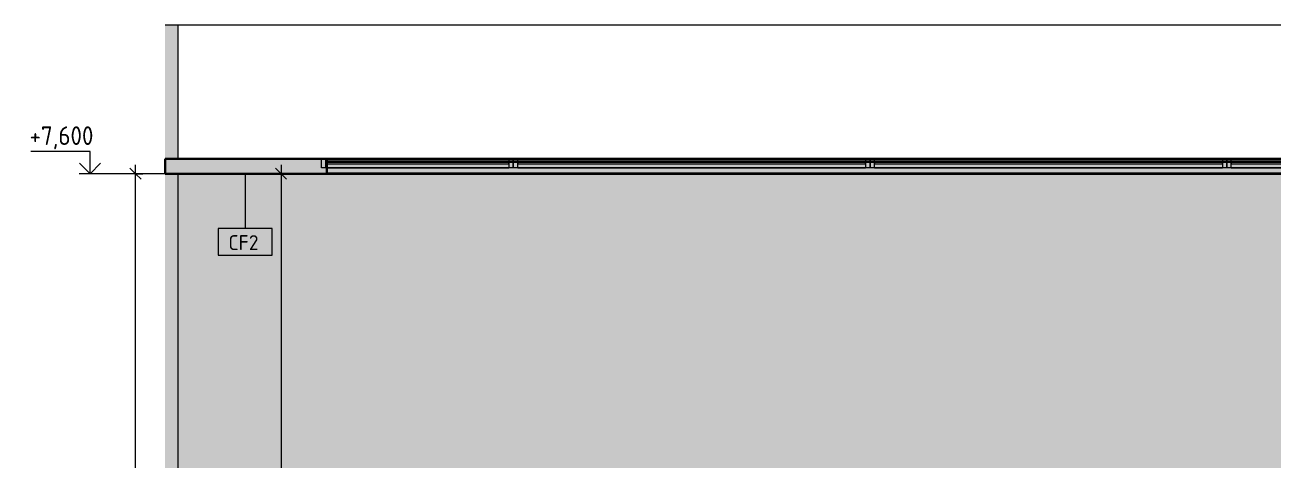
# Model space of a CAD drawing. Header units: millimetres. Extents: x 108302 to 166327, y -1987 to 21700.
# Drawn here: x 153984 to 158178, y 6641 to 8100 of the extents above; entities that cross this region are included whole.
import ezdxf

# ---------------------------------------------------------------- set-up
doc = ezdxf.new("R2010")
doc.units = ezdxf.units.MM
for name, color, linetype, lineweight in [('A-ANNO-DIMS', 7, 'Continuous', 9), ('A-ANNO-DIMS-25', 7, 'Continuous', 9), ('A-CLNG-IDEN', 7, 'Continuous', 9), ('A-FLOR', 7, 'Continuous', 9), ('A-WALL-PATT', 7, 'Continuous', 9), ('G-ANNO-DIMS', 7, 'Continuous', 9), ('G-ANNO-DIMS-1', 7, 'Continuous', 20), ('I-WALL', 7, 'Continuous', 9), ('S-COLS', 7, 'Continuous', 9)]:
    doc.layers.add(name, color=color, linetype=linetype, lineweight=lineweight)
for name, color, linetype, lineweight, true_color in [('A-CLNG-1', 7, 'Continuous', 9, 0x787878), ('A-CLNG-FNSH-1', 251, 'Continuous', 30, 0x505050), ('A-CLNG-FNSH-2', 7, 'Continuous', 30, 0x3c3c3c), ('A-CLNG-FNSH-5', 7, 'Continuous', 30, 0x7c7c7c), ('I-FURN-13', 7, 'Continuous', 9, 0x9e9e9e), ('I-FURN-2', 7, 'Continuous', 9, 0xacacac), ('I-FURN-20', 7, 'Continuous', 9, 0x949494), ('I-FURN-23', 7, 'Continuous', 9, 0x8d8d8d), ('I-FURN-27', 7, 'Continuous', 9, 0x858585), ('I-FURN-28', 7, 'Continuous', 9, 0x888888), ('I-FURN-29', 7, 'Continuous', 9, 0x838383), ('I-FURN-30', 7, 'Continuous', 9, 0x818181), ('I-FURN-31', 9, 'Continuous', 9, 0x808080), ('I-FURN-32', 7, 'Continuous', 9, 0x7f7f7f), ('I-FURN-4', 7, 'Continuous', 9, 0xc0c0c0)]:
    doc.layers.add(name, color=color, linetype=linetype, lineweight=lineweight, true_color=true_color)
doc.layers.add('I-FURN-3', color=7, linetype='Continuous', lineweight=9, true_color=0x7f7f7f, transparency=0.7)
doc.styles.add('GOST Common_2', font='GOST_Common.ttf', dxfattribs={"height": 50})
doc.styles.add('ISOCPEUR_1', font='isocpeur.ttf', dxfattribs={"width": 0.9, "height": 62.5})
doc.dimstyles.new('ISO-2_5_0_9К_БОЛЬШОЙ_1', dxfattribs={"dimscale": 304.8, "dimtxt": 62.248823, "dimasz": 0.123031, "dimexe": 0.098425, "dimexo": 0.246063, "dimgap": 0, "dimtad": 1, "dimdec": 0, "dimrnd": 10, "dimzin": 0, "dimdsep": 46, "dimtxsty": 'ISOCPEUR_1', "dimblk1": 'OBLIQUE', "dimblk2": 'OBLIQUE', "dimsah": 1, "dimcen": 0.09, "dimdle": 0.098425, "dimazin": 0, "dimtfac": 1, "dimtdec": 4, "dimtix": 1, "dimtmove": 0, "dimatfit": 3, "dimfxl": 1, "dimtvp": 1, "dimtolj": 1, "dimtzin": 0, "dimarcsym": 2})

# ---------------------------------------------------------------- blocks, each defined once
blk = doc.blocks.new('Панель потолочная 630мм - Панель потолочная_ 630х600-33060716-Развертка 2_47-4')
at = {"layer": 'I-FURN-3'}
h = blk.add_hatch(color=256, dxfattribs=at)
h.paths.add_polyline_path([(14446.5, 7620), (14728, 7620), (14728, 7650), (14083, 7650), (14083, 7620), (14416.8, 7620)])
h.paths.add_polyline_path([(14691.2, 7633.3), (14098, 7633.4), (14098, 7638.3), (14713, 7638.3), (14713, 7633.3), (14698.6, 7633.3)])
for points in [[(14706, 7635.8), (14713, 7635.8), (14713, 7638.3), (14098, 7638.3), (14098, 7635.8), (14698.6, 7635.8)], [(14402, 7633.3), (14713, 7633.4), (14713, 7635.8), (14098, 7635.8), (14098, 7633.3), (14394.5, 7633.3)]]:
    blk.add_hatch(color=256, dxfattribs=at).paths.add_polyline_path(points)
at = {"layer": 'I-FURN-13'}
for p, q in [((14713, 7638.3), (14098, 7638.3)), ((14098, 7637.6), (14098, 7638.3)), ((14098, 7638.3), (14098, 7638.3)), ((14098, 7638.3), (14098, 7638)), ((14098, 7638), (14098, 7635.8)), ((14098, 7636.5), (14098, 7637.6)), ((14098, 7635.8), (14098, 7636.5)), ((14098, 7633.3), (14098, 7635.8)), ((14098, 7635.8), (14098, 7633.3)), ((14713, 7638.3), (14713, 7638)), ((14713, 7635.8), (14713, 7638.3)), ((14713, 7638), (14713, 7635.8)), ((14713, 7635.8), (14713, 7633.7)), ((14713, 7633.3), (14713, 7635.8)), ((14098, 7633.3), (14713, 7633.3)), ((14713, 7633.7), (14713, 7633.3))]:
    blk.add_line(p, q, dxfattribs=at)
at = {"layer": 'I-FURN-2'}
for p, q in [((14713, 7650), (14098, 7650)), ((14098, 7620), (14098, 7650)), ((14713, 7638.3), (14098, 7638.3)), ((14098, 7635.8), (14098, 7638.3)), ((14098, 7638.3), (14098, 7638.3)), ((14098, 7635.2), (14098, 7635.8)), ((14098, 7633.3), (14098, 7635.2)), ((14713, 7650), (14713, 7620)), ((14713, 7638.3), (14713, 7638.3)), ((14713, 7638.3), (14713, 7638)), ((14713, 7638), (14713, 7635.8)), ((14713, 7635.8), (14713, 7634.6)), ((14713, 7634.6), (14713, 7634.1)), ((14713, 7634.1), (14713, 7633.7)), ((14098, 7633.3), (14713, 7633.3)), ((14098, 7620), (14713, 7620)), ((14713, 7633.7), (14713, 7633.3))]:
    blk.add_line(p, q, dxfattribs=at)
at = {"layer": 'I-FURN-20'}
for p, q in [((14713, 7638.3), (14098, 7638.3)), ((14098, 7635.8), (14098, 7638.3)), ((14098, 7638.3), (14098, 7635.8)), ((14098, 7633.3), (14098, 7635.8)), ((14098, 7635.8), (14098, 7633.3)), ((14713, 7638.3), (14713, 7635.8)), ((14713, 7635.8), (14713, 7638.3)), ((14713, 7635.8), (14713, 7633.3)), ((14713, 7633.3), (14713, 7635.8)), ((14098, 7633.3), (14713, 7633.3))]:
    blk.add_line(p, q, dxfattribs=at)
at = {"layer": 'I-FURN-23'}
for p, q in [((14713, 7638.3), (14098, 7638.3)), ((14098, 7637.6), (14098, 7638.3)), ((14098, 7638.3), (14098, 7638.3)), ((14098, 7638.3), (14098, 7635.8)), ((14098, 7635.8), (14098, 7637.6)), ((14098, 7633.3), (14098, 7635.8)), ((14098, 7635.8), (14098, 7633.4)), ((14713, 7638.3), (14713, 7635.8)), ((14713, 7635.8), (14713, 7638.3)), ((14713, 7635.8), (14713, 7633.4)), ((14713, 7634.6), (14713, 7635.8)), ((14713, 7633.3), (14713, 7634.6)), ((14098, 7633.4), (14098, 7633.3)), ((14098, 7633.3), (14713, 7633.3)), ((14713, 7633.4), (14713, 7633.3))]:
    blk.add_line(p, q, dxfattribs=at)
at = {"layer": 'I-FURN-27'}
for p, q in [((14713, 7638.3), (14098, 7638.3)), ((14098, 7638.3), (14098, 7635.8)), ((14098, 7636.5), (14098, 7638.3)), ((14098, 7635.8), (14098, 7636.5)), ((14098, 7635.8), (14098, 7633.3)), ((14098, 7633.4), (14098, 7635.8)), ((14713, 7635.8), (14713, 7638.3)), ((14713, 7638.3), (14713, 7635.8)), ((14713, 7633.3), (14713, 7635.8)), ((14713, 7635.8), (14713, 7634.1)), ((14713, 7634.1), (14713, 7633.7)), ((14098, 7633.3), (14098, 7633.4)), ((14098, 7633.3), (14713, 7633.3)), ((14713, 7633.7), (14713, 7633.3))]:
    blk.add_line(p, q, dxfattribs=at)
at = {"layer": 'I-FURN-28'}
for p, q in [((14713, 7638.3), (14098, 7638.3)), ((14098, 7638.3), (14098, 7635.8)), ((14098, 7635.8), (14098, 7638.3)), ((14098, 7635.8), (14098, 7633.3)), ((14098, 7633.3), (14098, 7635.8)), ((14713, 7635.8), (14713, 7638.3)), ((14713, 7638.3), (14713, 7635.8)), ((14713, 7633.3), (14713, 7635.8)), ((14713, 7635.8), (14713, 7633.3)), ((14098, 7633.3), (14713, 7633.3))]:
    blk.add_line(p, q, dxfattribs=at)
at = {"layer": 'I-FURN-29'}
for p, q in [((14713, 7638.3), (14098, 7638.3)), ((14098, 7638.3), (14098, 7635.8)), ((14098, 7635.8), (14098, 7638.3)), ((14098, 7635.8), (14098, 7633.3)), ((14098, 7633.3), (14098, 7635.8)), ((14713, 7635.8), (14713, 7638.3)), ((14713, 7638.3), (14713, 7635.8)), ((14713, 7633.3), (14713, 7635.8)), ((14713, 7635.8), (14713, 7634.6)), ((14713, 7634.6), (14713, 7633.3)), ((14098, 7633.3), (14713, 7633.3))]:
    blk.add_line(p, q, dxfattribs=at)
at = {"layer": 'I-FURN-30'}
for p, q in [((14713, 7638.3), (14098, 7638.3)), ((14098, 7638.3), (14098, 7638)), ((14098, 7638.3), (14098, 7638.3)), ((14098, 7635.8), (14098, 7638.3)), ((14098, 7638), (14098, 7637.6)), ((14098, 7637.6), (14098, 7637.1)), ((14098, 7637.1), (14098, 7636.5)), ((14098, 7636.5), (14098, 7635.8)), ((14098, 7635.8), (14098, 7633.7)), ((14098, 7633.3), (14098, 7635.8)), ((14713, 7636.5), (14713, 7638.3)), ((14713, 7638.3), (14713, 7638)), ((14713, 7638), (14713, 7637.6)), ((14713, 7637.6), (14713, 7635.8)), ((14713, 7635.8), (14713, 7636.5)), ((14713, 7634.1), (14713, 7635.8)), ((14713, 7635.8), (14713, 7634.6)), ((14713, 7634.6), (14713, 7634.1)), ((14713, 7633.7), (14713, 7634.1)), ((14713, 7634.1), (14713, 7633.3)), ((14098, 7633.7), (14098, 7633.3)), ((14098, 7633.3), (14713, 7633.3)), ((14713, 7633.3), (14713, 7633.7))]:
    blk.add_line(p, q, dxfattribs=at)
at = {"layer": 'I-FURN-31'}
for p, q in [((14713, 7638.3), (14098, 7638.3)), ((14098, 7638.3), (14098, 7635.8)), ((14098, 7636.5), (14098, 7638.3)), ((14098, 7635.8), (14098, 7636.5)), ((14098, 7635.8), (14098, 7633.3)), ((14098, 7633.3), (14098, 7635.8)), ((14713, 7636.5), (14713, 7638.3)), ((14713, 7638.3), (14713, 7636.5)), ((14713, 7635.8), (14713, 7636.5)), ((14713, 7636.5), (14713, 7635.8)), ((14713, 7633.7), (14713, 7635.8)), ((14713, 7635.8), (14713, 7633.3)), ((14098, 7633.3), (14713, 7633.3)), ((14713, 7633.4), (14713, 7633.7)), ((14713, 7633.3), (14713, 7633.4))]:
    blk.add_line(p, q, dxfattribs=at)
at = {"layer": 'I-FURN-32'}
for p, q in [((14098, 7638.3), (14098, 7635.8)), ((14098, 7635.8), (14098, 7633.3)), ((14713, 7635.8), (14713, 7638.3)), ((14713, 7633.3), (14713, 7635.8))]:
    blk.add_line(p, q, dxfattribs=at)
at = {"layer": 'I-FURN-4'}
for p, q in [((14083, 7650), (14728, 7650)), ((14083, 7620), (14083, 7650)), ((14728, 7650), (14728, 7620)), ((14728, 7620), (14083, 7620))]:
    blk.add_line(p, q, dxfattribs=at)
blk = doc.blocks.new('Панель потолочная - Панель потолочная_ 1200х600-33054558-Развертка 2_47-4')
at = {"layer": 'I-FURN-3'}
h = blk.add_hatch(color=256, dxfattribs=at)
h.paths.add_polyline_path([(14728, 7620), (15928, 7620), (15928, 7650), (14728, 7650), (14728, 7627.6)])
h.paths.add_polyline_path([(14772.8, 7633.3), (14743, 7633.4), (14743.1, 7638.3), (15913, 7638.3), (15913, 7633.3), (14780.2, 7633.3)])
for points in [[(15907.4, 7635.8), (15913, 7635.8), (15913, 7638.3), (14743, 7638), (14743.1, 7635.8), (15900, 7635.8)], [(15328.9, 7633.3), (15913, 7633.4), (15913, 7635.8), (14743, 7635.8), (14743.1, 7633.3), (15321.5, 7633.3)]]:
    blk.add_hatch(color=256, dxfattribs=at).paths.add_polyline_path(points)
at = {"layer": 'I-FURN-13'}
for p, q in [((15913, 7638.3), (14743, 7638.3)), ((14743, 7637.6), (14743, 7638.3)), ((14743, 7638.3), (14743, 7637.6)), ((14743, 7635.8), (14743, 7637.6)), ((14743, 7637.6), (14743, 7637.1)), ((14743, 7637.1), (14743, 7635.8)), ((14743, 7634.1), (14743, 7635.8)), ((14743, 7635.8), (14743, 7634.1)), ((14743, 7633.3), (14743, 7634.1)), ((14743, 7634.1), (14743, 7633.3)), ((15913, 7638.3), (15913, 7637.1)), ((15913, 7635.8), (15913, 7638.3)), ((15913, 7637.1), (15913, 7636.5)), ((15913, 7636.5), (15913, 7635.8)), ((15913, 7635.8), (15913, 7634.1)), ((15913, 7634.1), (15913, 7635.8)), ((15913, 7634.1), (15913, 7633.7)), ((15913, 7633.7), (15913, 7634.1)), ((14743.1, 7633.3), (15913, 7633.3)), ((15913, 7633.7), (15913, 7633.3)), ((15913, 7633.3), (15913, 7633.7))]:
    blk.add_line(p, q, dxfattribs=at)
at = {"layer": 'I-FURN-2'}
for p, q in [((15913, 7650), (14743, 7650)), ((14743, 7620), (14743, 7650)), ((15913, 7638.3), (14743, 7638.3)), ((14743, 7635.8), (14743, 7638.3)), ((14743, 7634.6), (14743, 7635.8)), ((14743, 7634.1), (14743, 7634.6)), ((14743, 7633.7), (14743, 7634.1)), ((15913, 7650), (15913, 7620)), ((15913, 7638.3), (15913, 7637.6)), ((15913, 7637.6), (15913, 7635.8)), ((15913, 7635.8), (15913, 7633.7)), ((14743, 7633.4), (14743, 7633.7)), ((14743, 7633.3), (14743, 7633.4)), ((14743, 7633.3), (15913, 7633.3)), ((14743, 7620), (15913, 7620)), ((15913, 7633.7), (15913, 7633.4)), ((15913, 7633.4), (15913, 7633.3))]:
    blk.add_line(p, q, dxfattribs=at)
at = {"layer": 'I-FURN-20'}
for p, q in [((15913, 7638.3), (14743, 7638.3)), ((14743, 7635.8), (14743, 7638.3)), ((14743, 7638.3), (14743, 7635.8)), ((14743, 7633.3), (14743, 7635.8)), ((14743, 7635.8), (14743, 7633.3)), ((15913, 7638.3), (15913, 7635.8)), ((15913, 7635.8), (15913, 7638.3)), ((15913, 7635.8), (15913, 7633.3)), ((15913, 7633.3), (15913, 7635.8)), ((14743, 7633.3), (14743.1, 7633.3)), ((14743.1, 7633.3), (15913, 7633.3))]:
    blk.add_line(p, q, dxfattribs=at)
at = {"layer": 'I-FURN-23'}
for p, q in [((15913, 7638.3), (14743, 7638.3)), ((14743, 7635.8), (14743, 7638.3)), ((14743, 7638.3), (14743, 7635.8)), ((14743, 7633.3), (14743, 7635.8)), ((14743, 7635.8), (14743, 7633.3)), ((15913, 7638.3), (15913, 7635.8)), ((15913, 7635.8), (15913, 7638.3)), ((15913, 7635.8), (15913, 7633.7)), ((15913, 7635.2), (15913, 7635.8)), ((15913, 7633.3), (15913, 7635.2)), ((14743.1, 7633.3), (15913, 7633.3)), ((15913, 7633.7), (15913, 7633.3))]:
    blk.add_line(p, q, dxfattribs=at)
at = {"layer": 'I-FURN-27'}
for p, q in [((15913, 7638.3), (14743, 7638.3)), ((14743, 7638.3), (14743, 7635.8)), ((14743, 7635.8), (14743, 7638.3)), ((14743, 7635.8), (14743, 7633.3)), ((14743, 7633.3), (14743, 7635.8)), ((15913, 7635.8), (15913, 7638.3)), ((15913, 7638.3), (15913, 7638.3)), ((15913, 7638.3), (15913, 7637.1)), ((15913, 7637.1), (15913, 7635.8)), ((15913, 7633.4), (15913, 7635.8)), ((15913, 7635.8), (15913, 7633.3)), ((14743.1, 7633.3), (15913, 7633.3)), ((15913, 7633.3), (15913, 7633.4))]:
    blk.add_line(p, q, dxfattribs=at)
at = {"layer": 'I-FURN-28'}
for p, q in [((15913, 7638.3), (14743, 7638.3)), ((14743, 7638.3), (14743, 7635.8)), ((14743, 7635.8), (14743, 7638.3)), ((14743, 7635.8), (14743, 7633.3)), ((14743, 7633.3), (14743, 7635.8)), ((15913, 7635.8), (15913, 7638.3)), ((15913, 7638.3), (15913, 7635.8)), ((15913, 7633.3), (15913, 7635.8)), ((15913, 7635.8), (15913, 7633.3)), ((14743, 7633.3), (14743.1, 7633.3)), ((14743.1, 7633.3), (15913, 7633.3))]:
    blk.add_line(p, q, dxfattribs=at)
at = {"layer": 'I-FURN-29'}
for p, q in [((15913, 7638.3), (14743, 7638.3)), ((14743, 7638.3), (14743, 7638.3)), ((14743, 7638.3), (14743, 7635.8)), ((14743, 7637.6), (14743, 7638.3)), ((14743, 7638.3), (14743, 7638.3)), ((14743, 7635.8), (14743, 7637.6)), ((14743, 7635.8), (14743, 7635.2)), ((14743, 7633.3), (14743, 7635.8)), ((14743, 7635.2), (14743, 7633.3)), ((15913, 7635.8), (15913, 7638.3)), ((15913, 7638.3), (15913, 7636.5)), ((15913, 7636.5), (15913, 7635.8)), ((15913, 7633.3), (15913, 7635.8)), ((15913, 7635.8), (15913, 7633.3)), ((14743, 7633.3), (14743.1, 7633.3)), ((14743.1, 7633.3), (15913, 7633.3))]:
    blk.add_line(p, q, dxfattribs=at)
at = {"layer": 'I-FURN-30'}
for p, q in [((15913, 7638.3), (14743, 7638.3)), ((14743, 7638.3), (14743, 7636.5)), ((14743, 7638.3), (14743, 7638.3)), ((14743, 7635.8), (14743, 7638.3)), ((14743, 7636.5), (14743, 7635.8)), ((14743, 7635.8), (14743, 7635.2)), ((14743, 7633.3), (14743, 7635.8)), ((14743, 7635.2), (14743, 7633.4)), ((15913, 7635.8), (15913, 7638.3)), ((15913, 7638.3), (15913, 7636.5)), ((15913, 7636.5), (15913, 7635.8)), ((15913, 7635.2), (15913, 7635.8)), ((15913, 7635.8), (15913, 7633.3)), ((15913, 7634.1), (15913, 7635.2)), ((15913, 7633.3), (15913, 7634.1)), ((14743, 7633.4), (14743, 7633.3)), ((14743.1, 7633.3), (15913, 7633.3))]:
    blk.add_line(p, q, dxfattribs=at)
at = {"layer": 'I-FURN-31'}
for p, q in [((15913, 7638.3), (14743, 7638.3)), ((14743, 7638.3), (14743, 7638.3)), ((14743, 7638.3), (14743, 7635.8)), ((14743, 7638.3), (14743, 7638.3)), ((14743, 7635.8), (14743, 7638.3)), ((14743, 7635.8), (14743, 7633.4)), ((14743, 7633.7), (14743, 7635.8)), ((15913, 7638.3), (15913, 7638.3)), ((15913, 7635.8), (15913, 7638.3)), ((15913, 7638.3), (15913, 7635.8)), ((15913, 7633.3), (15913, 7635.8)), ((15913, 7635.8), (15913, 7633.3)), ((14743, 7633.4), (14743, 7633.7)), ((14743, 7633.4), (14743, 7633.3)), ((14743, 7633.3), (14743, 7633.4)), ((14743, 7633.3), (14743.1, 7633.3)), ((14743.1, 7633.3), (15913, 7633.3))]:
    blk.add_line(p, q, dxfattribs=at)
at = {"layer": 'I-FURN-32'}
for p, q in [((14743, 7638.3), (14743, 7635.8)), ((14743, 7635.8), (14743, 7635.2)), ((14743, 7635.2), (14743, 7634.6)), ((14743, 7634.6), (14743, 7634.1)), ((14743, 7634.1), (14743, 7633.4)), ((15913, 7636.5), (15913, 7638.3)), ((15913, 7635.8), (15913, 7636.5)), ((15913, 7635.2), (15913, 7635.8)), ((15913, 7633.3), (15913, 7635.2)), ((14743, 7633.4), (14743, 7633.3)), ((14743, 7633.3), (14743.1, 7633.3)), ((14743, 7633.3), (14743.1, 7633.3)), ((14743, 7633.3), (14743.1, 7633.3)), ((14743, 7633.3), (14743.1, 7633.3))]:
    blk.add_line(p, q, dxfattribs=at)
at = {"layer": 'I-FURN-4'}
for p, q in [((14728, 7650), (15928, 7650)), ((14728, 7620), (14728, 7650)), ((15928, 7650), (15928, 7620)), ((15928, 7620), (14728, 7620))]:
    blk.add_line(p, q, dxfattribs=at)
blk = doc.blocks.new('Панель потолочная - Панель потолочная_ 1200х600-V58-Развертка 2_47-4')
at = {"layer": 'I-FURN-3'}
h = blk.add_hatch(color=256, dxfattribs=at)
h.paths.add_polyline_path([(15928, 7620), (17128, 7620), (17128, 7650), (15928, 7650), (15928, 7627.6)])
h.paths.add_polyline_path([(16092.8, 7633.3), (15943, 7633.4), (15943, 7638.3), (17113, 7638.3), (17113, 7633.3), (16100.2, 7633.3)])
for points in [[(17108.8, 7635.8), (17113, 7635.8), (17113, 7638.3), (15943, 7638), (15943, 7635.8), (17101.4, 7635.8)], [(16530.3, 7633.3), (17113, 7633.4), (17113, 7635.8), (15943, 7635.8), (15943, 7633.3), (16522.9, 7633.3)]]:
    blk.add_hatch(color=256, dxfattribs=at).paths.add_polyline_path(points)
at = {"layer": 'I-FURN-13'}
for p, q in [((17113, 7638.3), (15943, 7638.3)), ((15943, 7635.8), (15943, 7638.3)), ((15943, 7638.3), (15943, 7638.3)), ((15943, 7638.3), (15943, 7638)), ((15943, 7638), (15943, 7636.5)), ((15943, 7636.5), (15943, 7635.8)), ((15943, 7633.3), (15943, 7635.8)), ((15943, 7635.8), (15943, 7634.1)), ((15943, 7634.1), (15943, 7633.3)), ((17113, 7638.3), (17113, 7638)), ((17113, 7635.8), (17113, 7638.3)), ((17113, 7638), (17113, 7635.8)), ((17113, 7635.8), (17113, 7633.4)), ((17113, 7633.3), (17113, 7635.8)), ((15943, 7633.3), (17113, 7633.3)), ((17113, 7633.4), (17113, 7633.3))]:
    blk.add_line(p, q, dxfattribs=at)
at = {"layer": 'I-FURN-2'}
for p, q in [((17113, 7650), (15943, 7650)), ((15943, 7620), (15943, 7650)), ((17113, 7638.3), (15943, 7638.3)), ((15943, 7636.5), (15943, 7638.3)), ((15943, 7635.8), (15943, 7636.5)), ((15943, 7633.3), (15943, 7635.8)), ((17113, 7650), (17113, 7620)), ((17113, 7638.3), (17113, 7635.8)), ((17113, 7635.8), (17113, 7633.3)), ((15943, 7633.3), (17113, 7633.3)), ((15943, 7620), (17113, 7620))]:
    blk.add_line(p, q, dxfattribs=at)
at = {"layer": 'I-FURN-20'}
for p, q in [((17113, 7638.3), (15943, 7638.3)), ((15943, 7635.8), (15943, 7638.3)), ((15943, 7638.3), (15943, 7635.8)), ((15943, 7633.3), (15943, 7635.8)), ((15943, 7635.8), (15943, 7633.3)), ((17113, 7638.3), (17113, 7635.8)), ((17113, 7635.8), (17113, 7638.3)), ((17113, 7635.8), (17113, 7633.3)), ((17113, 7633.3), (17113, 7635.8)), ((15943, 7633.3), (17113, 7633.3))]:
    blk.add_line(p, q, dxfattribs=at)
at = {"layer": 'I-FURN-23'}
for p, q in [((17113, 7638.3), (15943, 7638.3)), ((15943, 7638.3), (15943, 7638.3)), ((15943, 7638), (15943, 7638.3)), ((15943, 7638.3), (15943, 7635.8)), ((15943, 7635.8), (15943, 7638)), ((15943, 7633.3), (15943, 7635.8)), ((15943, 7635.8), (15943, 7633.3)), ((17113, 7638.3), (17113, 7635.8)), ((17113, 7638.3), (17113, 7638.3)), ((17113, 7635.8), (17113, 7638.3)), ((17113, 7635.8), (17113, 7633.3)), ((17113, 7633.4), (17113, 7635.8)), ((15943, 7633.3), (17113, 7633.3)), ((17113, 7633.3), (17113, 7633.4))]:
    blk.add_line(p, q, dxfattribs=at)
at = {"layer": 'I-FURN-27'}
for p, q in [((17113, 7638.3), (15943, 7638.3)), ((15943, 7638.3), (15943, 7635.8)), ((15943, 7635.8), (15943, 7638.3)), ((15943, 7635.8), (15943, 7633.7)), ((15943, 7633.3), (15943, 7635.8)), ((17113, 7637.6), (17113, 7638.3)), ((17113, 7638.3), (17113, 7635.8)), ((17113, 7635.8), (17113, 7637.6)), ((17113, 7634.1), (17113, 7635.8)), ((17113, 7635.8), (17113, 7633.4)), ((17113, 7633.3), (17113, 7634.1)), ((15943, 7633.7), (15943, 7633.3)), ((15943, 7633.3), (17113, 7633.3)), ((17113, 7633.4), (17113, 7633.3))]:
    blk.add_line(p, q, dxfattribs=at)
at = {"layer": 'I-FURN-28'}
for p, q in [((17113, 7638.3), (15943, 7638.3)), ((15943, 7638.3), (15943, 7635.8)), ((15943, 7638.3), (15943, 7638.3)), ((15943, 7638.3), (15943, 7638.3)), ((15943, 7635.8), (15943, 7638.3)), ((15943, 7635.8), (15943, 7633.3)), ((15943, 7633.3), (15943, 7635.8)), ((17113, 7638), (17113, 7638.3)), ((17113, 7638.3), (17113, 7635.8)), ((17113, 7635.8), (17113, 7638)), ((17113, 7633.3), (17113, 7635.8)), ((17113, 7635.8), (17113, 7633.3)), ((15943, 7633.3), (17113, 7633.3))]:
    blk.add_line(p, q, dxfattribs=at)
at = {"layer": 'I-FURN-29'}
for p, q in [((17113, 7638.3), (15943, 7638.3)), ((15943, 7638.3), (15943, 7638)), ((15943, 7638), (15943, 7638.3)), ((15943, 7638), (15943, 7635.8)), ((15943, 7636.5), (15943, 7638)), ((15943, 7635.8), (15943, 7636.5)), ((15943, 7635.8), (15943, 7634.6)), ((15943, 7634.6), (15943, 7635.8)), ((15943, 7634.6), (15943, 7633.3)), ((15943, 7634.1), (15943, 7634.6)), ((15943, 7633.7), (15943, 7634.1)), ((17113, 7637.1), (17113, 7638.3)), ((17113, 7638.3), (17113, 7637.6)), ((17113, 7637.6), (17113, 7637.1)), ((17113, 7635.8), (17113, 7637.1)), ((17113, 7637.1), (17113, 7635.8)), ((17113, 7634.6), (17113, 7635.8)), ((17113, 7635.8), (17113, 7635.2)), ((17113, 7635.2), (17113, 7633.3)), ((17113, 7634.1), (17113, 7634.6)), ((17113, 7633.3), (17113, 7634.1)), ((15943, 7633.3), (15943, 7633.7)), ((15943, 7633.3), (17113, 7633.3))]:
    blk.add_line(p, q, dxfattribs=at)
at = {"layer": 'I-FURN-30'}
for p, q in [((17113, 7638.3), (15943, 7638.3)), ((15943, 7638.3), (15943, 7638)), ((15943, 7635.8), (15943, 7638.3)), ((15943, 7638), (15943, 7635.8)), ((15943, 7635.8), (15943, 7633.3)), ((15943, 7633.3), (15943, 7635.8)), ((17113, 7637.1), (17113, 7638.3)), ((17113, 7638.3), (17113, 7635.8)), ((17113, 7635.8), (17113, 7637.1)), ((17113, 7633.3), (17113, 7635.8)), ((17113, 7635.8), (17113, 7633.4)), ((15943, 7633.3), (17113, 7633.3)), ((17113, 7633.4), (17113, 7633.3))]:
    blk.add_line(p, q, dxfattribs=at)
at = {"layer": 'I-FURN-31'}
for p, q in [((17113, 7638.3), (15943, 7638.3)), ((15943, 7638.3), (15943, 7637.1)), ((15943, 7635.8), (15943, 7638.3)), ((15943, 7637.1), (15943, 7635.8)), ((15943, 7635.8), (15943, 7633.3)), ((15943, 7635.2), (15943, 7635.8)), ((15943, 7634.6), (15943, 7635.2)), ((15943, 7633.3), (15943, 7634.6)), ((17113, 7635.8), (17113, 7638.3)), ((17113, 7638.3), (17113, 7638.3)), ((17113, 7638.3), (17113, 7635.8)), ((17113, 7633.3), (17113, 7635.8)), ((17113, 7635.8), (17113, 7633.3)), ((15943, 7633.3), (17113, 7633.3))]:
    blk.add_line(p, q, dxfattribs=at)
at = {"layer": 'I-FURN-32'}
for p, q in [((15943, 7638.3), (15943, 7637.6)), ((15943, 7637.6), (15943, 7635.8)), ((15943, 7635.8), (15943, 7635.2)), ((15943, 7635.2), (15943, 7633.3)), ((17113, 7635.8), (17113, 7638.3)), ((17113, 7634.6), (17113, 7635.8)), ((17113, 7634.1), (17113, 7634.6)), ((17113, 7633.3), (17113, 7634.1))]:
    blk.add_line(p, q, dxfattribs=at)
at = {"layer": 'I-FURN-4'}
for p, q in [((15928, 7650), (17128, 7650)), ((15928, 7620), (15928, 7650)), ((17128, 7650), (17128, 7620)), ((17128, 7620), (15928, 7620))]:
    blk.add_line(p, q, dxfattribs=at)
blk = doc.blocks.new('Панель потолочная - Панель потолочная_ 1200х600-V59-Развертка 2_47-4')
at = {"layer": 'I-FURN-3'}
h = blk.add_hatch(color=256, dxfattribs=at)
h.paths.add_polyline_path([(17128, 7620), (18328, 7620), (18328, 7650), (17128, 7650), (17128, 7627.6)])
h.paths.add_polyline_path([(18250.8, 7633.3), (17143, 7633.4), (17143, 7638.3), (18313, 7638.3), (18313, 7633.3), (18258.2, 7633.3)])
for points in [[(18310.2, 7635.8), (18313, 7635.8), (18313, 7638.3), (17143, 7638), (17143, 7635.8), (18302.7, 7635.8)], [(17731.7, 7633.3), (18313, 7633.4), (18313, 7635.8), (17143, 7635.8), (17143, 7633.3), (17724.3, 7633.3)]]:
    blk.add_hatch(color=256, dxfattribs=at).paths.add_polyline_path(points)
at = {"layer": 'I-FURN-13'}
for p, q in [((18313, 7638.3), (17143, 7638.3)), ((17143, 7636.5), (17143, 7638.3)), ((17143, 7638.3), (17143, 7638)), ((17143, 7638.3), (17143, 7638.3)), ((17143, 7638), (17143, 7637.6)), ((17143, 7637.6), (17143, 7636.5)), ((17143, 7635.8), (17143, 7636.5)), ((17143, 7636.5), (17143, 7635.8)), ((17143, 7633.4), (17143, 7635.8)), ((17143, 7635.8), (17143, 7633.7)), ((18313, 7638.3), (18313, 7635.8)), ((18313, 7635.8), (18313, 7638.3)), ((18313, 7635.8), (18313, 7633.3)), ((18313, 7633.3), (18313, 7635.8)), ((17143, 7633.7), (17143, 7633.3)), ((17143, 7633.3), (17143, 7633.4)), ((17143, 7633.3), (18313, 7633.3))]:
    blk.add_line(p, q, dxfattribs=at)
at = {"layer": 'I-FURN-2'}
for p, q in [((18313, 7650), (17143, 7650)), ((17143, 7620), (17143, 7650)), ((18313, 7638.3), (17143, 7638.3)), ((17143, 7636.5), (17143, 7638.3)), ((17143, 7635.8), (17143, 7636.5)), ((17143, 7634.1), (17143, 7635.8)), ((17143, 7633.7), (17143, 7634.1)), ((18313, 7650), (18313, 7620)), ((18313, 7638.3), (18313, 7635.8)), ((18313, 7635.8), (18313, 7633.3)), ((17143, 7633.4), (17143, 7633.7)), ((17143, 7633.3), (17143, 7633.4)), ((17143, 7633.3), (18313, 7633.3)), ((17143, 7620), (18313, 7620))]:
    blk.add_line(p, q, dxfattribs=at)
at = {"layer": 'I-FURN-20'}
for p, q in [((18313, 7638.3), (17143, 7638.3)), ((17143, 7635.8), (17143, 7638.3)), ((17143, 7638.3), (17143, 7635.8)), ((17143, 7633.3), (17143, 7635.8)), ((17143, 7635.8), (17143, 7633.3)), ((18313, 7638.3), (18313, 7637.6)), ((18313, 7635.8), (18313, 7638.3)), ((18313, 7637.6), (18313, 7635.8)), ((18313, 7635.8), (18313, 7633.3)), ((18313, 7635.2), (18313, 7635.8)), ((18313, 7633.7), (18313, 7635.2)), ((17143, 7633.3), (18313, 7633.3)), ((18313, 7633.4), (18313, 7633.7)), ((18313, 7633.3), (18313, 7633.4))]:
    blk.add_line(p, q, dxfattribs=at)
at = {"layer": 'I-FURN-23'}
for p, q in [((18313, 7638.3), (17143, 7638.3)), ((17143, 7635.8), (17143, 7638.3)), ((17143, 7638.3), (17143, 7637.1)), ((17143, 7637.1), (17143, 7635.8)), ((17143, 7633.3), (17143, 7635.8)), ((17143, 7635.8), (17143, 7633.7)), ((18313, 7638.3), (18313, 7638)), ((18313, 7637.1), (18313, 7638.3)), ((18313, 7638), (18313, 7637.1)), ((18313, 7637.1), (18313, 7635.8)), ((18313, 7635.8), (18313, 7637.1)), ((18313, 7635.8), (18313, 7633.3)), ((18313, 7635.2), (18313, 7635.8)), ((18313, 7634.6), (18313, 7635.2)), ((18313, 7633.3), (18313, 7634.6)), ((17143, 7633.7), (17143, 7633.3)), ((17143, 7633.3), (18313, 7633.3))]:
    blk.add_line(p, q, dxfattribs=at)
at = {"layer": 'I-FURN-27'}
for p, q in [((18313, 7638.3), (17143, 7638.3)), ((17143, 7638.3), (17143, 7637.6)), ((17143, 7635.8), (17143, 7638.3)), ((17143, 7637.6), (17143, 7635.8)), ((17143, 7635.8), (17143, 7633.3)), ((17143, 7633.3), (17143, 7635.8)), ((18313, 7638), (18313, 7638.3)), ((18313, 7638.3), (18313, 7637.1)), ((18313, 7635.8), (18313, 7638)), ((18313, 7637.1), (18313, 7635.8)), ((18313, 7634.6), (18313, 7635.8)), ((18313, 7635.8), (18313, 7633.3)), ((18313, 7634.1), (18313, 7634.6)), ((18313, 7633.3), (18313, 7634.1)), ((17143, 7633.3), (18313, 7633.3))]:
    blk.add_line(p, q, dxfattribs=at)
at = {"layer": 'I-FURN-28'}
for p, q in [((18313, 7638.3), (17143, 7638.3)), ((17143, 7638.3), (17143, 7635.8)), ((17143, 7635.8), (17143, 7638.3)), ((17143, 7635.8), (17143, 7633.3)), ((17143, 7634.1), (17143, 7635.8)), ((17143, 7633.3), (17143, 7634.1)), ((18313, 7635.8), (18313, 7638.3)), ((18313, 7638.3), (18313, 7635.8)), ((18313, 7633.7), (18313, 7635.8)), ((18313, 7635.8), (18313, 7633.3)), ((17143, 7633.3), (18313, 7633.3)), ((18313, 7633.4), (18313, 7633.7)), ((18313, 7633.3), (18313, 7633.4))]:
    blk.add_line(p, q, dxfattribs=at)
at = {"layer": 'I-FURN-29'}
for p, q in [((18313, 7638.3), (17143, 7638.3)), ((17143, 7638.3), (17143, 7635.8)), ((17143, 7637.6), (17143, 7638.3)), ((17143, 7637.1), (17143, 7637.6)), ((17143, 7635.8), (17143, 7637.1)), ((17143, 7635.8), (17143, 7634.6)), ((17143, 7634.6), (17143, 7635.8)), ((17143, 7634.6), (17143, 7633.3)), ((17143, 7633.3), (17143, 7634.6)), ((18313, 7635.8), (18313, 7638.3)), ((18313, 7638.3), (18313, 7638)), ((18313, 7638), (18313, 7635.8)), ((18313, 7633.7), (18313, 7635.8)), ((18313, 7635.8), (18313, 7634.6)), ((18313, 7634.6), (18313, 7633.3)), ((17143, 7633.3), (18313, 7633.3)), ((18313, 7633.3), (18313, 7633.7))]:
    blk.add_line(p, q, dxfattribs=at)
at = {"layer": 'I-FURN-30'}
for p, q in [((18313, 7638.3), (17143, 7638.3)), ((17143, 7638.3), (17143, 7637.6)), ((17143, 7638), (17143, 7638.3)), ((17143, 7637.6), (17143, 7638)), ((17143, 7637.6), (17143, 7636.5)), ((17143, 7635.8), (17143, 7637.6)), ((17143, 7636.5), (17143, 7635.8)), ((17143, 7635.8), (17143, 7634.6)), ((17143, 7634.1), (17143, 7635.8)), ((17143, 7634.6), (17143, 7633.7)), ((17143, 7633.3), (17143, 7634.1)), ((18313, 7637.1), (18313, 7638.3)), ((18313, 7638.3), (18313, 7635.8)), ((18313, 7635.8), (18313, 7637.1)), ((18313, 7634.1), (18313, 7635.8)), ((18313, 7635.8), (18313, 7633.3)), ((18313, 7633.4), (18313, 7634.1)), ((17143, 7633.7), (17143, 7633.4)), ((17143, 7633.4), (17143, 7633.3)), ((17143, 7633.3), (18313, 7633.3)), ((18313, 7633.3), (18313, 7633.4))]:
    blk.add_line(p, q, dxfattribs=at)
at = {"layer": 'I-FURN-31'}
for p, q in [((18313, 7638.3), (17143, 7638.3)), ((17143, 7638.3), (17143, 7637.6)), ((17143, 7637.6), (17143, 7638.3)), ((17143, 7637.6), (17143, 7635.8)), ((17143, 7635.8), (17143, 7637.6)), ((17143, 7635.8), (17143, 7633.3)), ((17143, 7634.1), (17143, 7635.8)), ((17143, 7633.3), (17143, 7634.1)), ((18313, 7635.8), (18313, 7638.3)), ((18313, 7638.3), (18313, 7635.8)), ((18313, 7634.1), (18313, 7635.8)), ((18313, 7635.8), (18313, 7634.1)), ((18313, 7633.3), (18313, 7634.1)), ((18313, 7634.1), (18313, 7633.7)), ((17143, 7633.3), (18313, 7633.3)), ((18313, 7633.7), (18313, 7633.3))]:
    blk.add_line(p, q, dxfattribs=at)
at = {"layer": 'I-FURN-32'}
for p, q in [((17143, 7638.3), (17143, 7635.8)), ((17143, 7635.8), (17143, 7633.3)), ((18313, 7635.8), (18313, 7638.3)), ((18313, 7633.3), (18313, 7635.8))]:
    blk.add_line(p, q, dxfattribs=at)
at = {"layer": 'I-FURN-4'}
for p, q in [((17128, 7650), (18328, 7650)), ((17128, 7620), (17128, 7650)), ((18328, 7650), (18328, 7620)), ((18328, 7620), (17128, 7620))]:
    blk.add_line(p, q, dxfattribs=at)
blk = doc.blocks.new('DIMBLOCK58-Развертка 2_47-4')
at = {"layer": 'A-ANNO-DIMS-25'}
for p, q in [((154924.1, 7600), (154814.9, 7600)), ((154844.9, 7630), (154844.9, 4250)), ((154844.9, 7600), (154924.1, 7600)), ((154796.4, 4250), (154874.9, 4250)), ((154844.9, 4250), (154796.4, 4250))]:
    blk.add_line(p, q, dxfattribs=at)
at = {"layer": 'A-ANNO-DIMS-25', "lineweight": 20}
for p, q in [((154844.9, 7600), (154826.2, 7618.8)), ((154844.9, 7600), (154863.7, 7581.2)), ((154844.9, 4250), (154826.2, 4268.7)), ((154844.9, 4250), (154863.7, 4231.2))]:
    blk.add_line(p, q, dxfattribs=at)
at = {"layer": 'A-ANNO-DIMS-25', "color": 0, "insert": (154763.2, 5846), "char_height": 62.5, "width": 189.619, "attachment_point": 1, "rotation": 90, "line_spacing_factor": 1.149209, "style": 'ISOCPEUR_1'}
blk.add_mtext('3350', dxfattribs=at)
blk = doc.blocks.new('_Oblique')
at = {"color": 0, "linetype": 'ByBlock', "lineweight": -2}
blk.add_line((-0.5, -0.5), (0.5, 0.5), dxfattribs=at)
blk = doc.blocks.new('Высотные отметки - Стрелка_Верх-17668718-Развертка 2_47-4')
at = {"layer": 'G-ANNO-DIMS'}
for p, q in [((13325.8, 4275), (13125.8, 4275)), ((13325.8, 4200), (13325.8, 4275)), ((13363.7, 4200), (13288.7, 4200))]:
    blk.add_line(p, q, dxfattribs=at)
at = {"layer": 'G-ANNO-DIMS-1'}
for q in [(13290.5, 4235.4), (13361.2, 4235.4)]:
    blk.add_line((13325.8, 4200), q, dxfattribs=at)
blk = doc.blocks.new('DIMBLOCK60-Развертка 2_47-4')
at = {"layer": 'A-ANNO-DIMS-25'}
for p, q in [((154380.1, 7600), (154325.4, 7600)), ((154355.4, 4170), (154355.4, 7630)), ((154355.4, 7600), (154380.1, 7600)), ((154375.2, 4200), (154325.4, 4200)), ((154355.4, 4200), (154380.1, 4200))]:
    blk.add_line(p, q, dxfattribs=at)
at = {"layer": 'A-ANNO-DIMS-25', "lineweight": 20}
for p, q in [((154355.4, 7600), (154336.7, 7618.8)), ((154355.4, 7600), (154374.2, 7581.2)), ((154355.4, 4200), (154336.7, 4218.7)), ((154355.4, 4200), (154374.2, 4181.2))]:
    blk.add_line(p, q, dxfattribs=at)
at = {"layer": 'A-ANNO-DIMS-25', "color": 0, "insert": (154273.8, 5818), "char_height": 62.5, "width": 196.802, "attachment_point": 1, "rotation": 90, "line_spacing_factor": 1.149209, "style": 'ISOCPEUR_1'}
blk.add_mtext('3400', dxfattribs=at)
blk = doc.blocks.new('М_потолков - Марка_ Имя типа-25382930-Развертка 2_47-4')
at = {"layer": 'A-CLNG-IDEN'}
for p, q in [((17505.1, 7415.6), (17323.9, 7415.6)), ((17323.9, 7415.6), (17323.9, 7326.2)), ((17505.1, 7326.2), (17505.1, 7415.6)), ((17323.9, 7326.2), (17505.1, 7326.2))]:
    blk.add_line(p, q, dxfattribs=at)

msp = doc.modelspace()

# ---------------------------------------------------------------- hatches: boundary and pattern name
at = {"layer": 'A-CLNG-1'}
h = msp.add_hatch(color=256, dxfattribs=at)
h.paths.add_polyline_path([(162027.1, 7600), (162027.1, 7650), (161626.1, 7650), (161626.1, 7600), (162022.1, 7600)])
h.paths.add_polyline_path([(154498.1, 7600), (154999.1, 7600), (154999.1, 7620), (154981.1, 7620), (154981.1, 7650), (154455.1, 7650), (154455.1, 7600)])
msp.add_hatch(color=256, dxfattribs=at).paths.add_polyline_path([(154999.1, 7600), (161626.1, 7600), (161626.1, 7620), (154999.1, 7620), (154999.1, 7612.4)])
at = {"layer": 'A-WALL-PATT'}
h = msp.add_hatch(color=256, dxfattribs=at)
h.paths.add_polyline_path([(161692.6, 4200), (162027.1, 4200), (162027.1, 7600), (154498.1, 7600), (154498.1, 6600), (155906.5, 6600), (155906.5, 4250), (155907.1, 4250), (155907.1, 6600), (161627.1, 6600), (161627.1, 4700), (161927.1, 4700), (161927.1, 4640), (161676.2, 4640), (161676.2, 4250), (161678.1, 4250), (161678.1, 4200)])
h.paths.add_polyline_path([(161912.4, 4330), (161894.4, 4330), (161894.4, 4347.5), (161830.4, 4347.3), (161830.4, 4330), (161812.4, 4330), (161812.4, 4347.5), (161766.4, 4347.3), (161766.4, 4330), (161748.4, 4330), (161748.4, 4630), (161766.4, 4630), (161766.4, 4612.5), (161812.4, 4612.5), (161812.4, 4630), (161830.4, 4630), (161830.4, 4612.5), (161894.4, 4612.5), (161894.4, 4630), (161912.4, 4630), (161912.4, 4347.3)])
h.paths.add_polyline_path([(161862.4, 4362.5), (161870.6, 4362.5), (161894.4, 4362.6), (161894.4, 4597.5), (161830.4, 4597.5), (161830.4, 4362.5), (161861, 4362.5)])
h.paths.add_polyline_path([(161811.3, 4362.5), (161812.4, 4362.6), (161812.4, 4597.5), (161766.4, 4597.5), (161766.4, 4362.5), (161781.6, 4362.5)])
at = {"layer": 'S-COLS'}
msp.add_hatch(color=256, dxfattribs=at).paths.add_polyline_path([(154476.5, 4200), (154476.5, 6600), (154498.1, 6600), (154498.1, 7600), (154455.1, 7600), (154455.1, 7650), (154498.1, 7650), (154498.1, 8100), (154454.7, 8100), (154454.7, 4200)])

# ---------------------------------------------------------------- linework, layer by layer
at = {"layer": 'A-CLNG-FNSH-1'}
for p, q in [((162027.1, 7650), (154455.1, 7650)), ((155626.1, 7641), (154998.1, 7641)), ((154998.1, 7641), (154998.1, 7640)), ((154998.1, 7640), (155626.1, 7640)), ((154999.1, 7638.3), (154999.1, 7650)), ((161625.1, 7641), (155626.4, 7641)), ((155626.4, 7640), (161625.1, 7640))]:
    msp.add_line(p, q, dxfattribs=at)
at = {"layer": 'A-CLNG-FNSH-2'}
for p, q in [((154455.1, 7650), (154455.1, 7600)), ((154455.1, 7600), (162027.1, 7600)), ((154999.1, 7633.3), (154999.1, 7600)), ((161625.1, 7601), (154999.1, 7601))]:
    msp.add_line(p, q, dxfattribs=at)
at = {"layer": 'A-CLNG-FNSH-5'}
for p, q in [((154999.1, 7637.6), (154999.1, 7638)), ((154999.1, 7637.1), (154999.1, 7637.6)), ((154999.1, 7636.5), (154999.1, 7637.1)), ((154999.1, 7635.8), (154999.1, 7636.5)), ((154999.1, 7635.2), (154999.1, 7635.8)), ((154999.1, 7634.6), (154999.1, 7635.2)), ((154999.1, 7634.1), (154999.1, 7634.6)), ((154999.1, 7633.7), (154999.1, 7634.1))]:
    msp.add_line(p, q, dxfattribs=at)
at = {"layer": 'A-CLNG-IDEN'}
msp.add_line((154724.5, 7597.6), (154724.5, 7415.6), dxfattribs=at)
at = {"layer": 'A-FLOR'}
msp.add_line((154454.7, 8100), (162048.6, 8100), dxfattribs=at)
at = {"layer": 'G-ANNO-DIMS'}
msp.add_line((154606.3, 7600), (154202.9, 7600), dxfattribs=at)
at = {"layer": 'I-WALL'}
for p, q in [((154498.1, 8100), (154498.1, 7650)), ((154498.1, 7600), (154498.1, 4250))]:
    msp.add_line(p, q, dxfattribs=at)

# ---------------------------------------------------------------- block references
at = {"layer": 'A-CLNG-IDEN'}
msp.add_blockref('М_потолков - Марка_ Имя типа-25382930-Развертка 2_47-4', (137310, 0), dxfattribs=at)
at = {"layer": 'G-ANNO-DIMS'}
msp.add_blockref('Высотные отметки - Стрелка_Верх-17668718-Развертка 2_47-4', (140877.1, 3400), dxfattribs=at)
at = {"layer": 'I-FURN-2'}
for name in ['Панель потолочная 630мм - Панель потолочная_ 630х600-33060716-Развертка 2_47-4', 'Панель потолочная - Панель потолочная_ 1200х600-33054558-Развертка 2_47-4', 'Панель потолочная - Панель потолочная_ 1200х600-V58-Развертка 2_47-4', 'Панель потолочная - Панель потолочная_ 1200х600-V59-Развертка 2_47-4']:
    msp.add_blockref(name, (140898.1, 0), dxfattribs=at)

# ---------------------------------------------------------------- texts
at = {"layer": 'A-CLNG-IDEN', "insert": (154668.1, 7393.5), "char_height": 50, "width": 132.278, "attachment_point": 1, "style": 'GOST Common_2'}
msp.add_mtext('CF2', dxfattribs=at)

# ---------------------------------------------------------------- dimensions: what is measured, and where the dimension line sits
at = {"layer": 'A-ANNO-DIMS'}
for base, p1, p2, override, picture, middle in [((154355.4, 7600), (154450.2, 4200), (154455.1, 7600), {"dimpost": '<>', "dimfxl": 3400.003619}, 'DIMBLOCK60-Развертка 2_47-4', (154324.2, 5900)), ((154844.9, 4250), (154999.1, 7600), (154871.4, 4250), {"dimpost": '<>', "dimfxl": 3352.433908}, 'DIMBLOCK58-Развертка 2_47-4', (154813.7, 5925))]:
    dim = msp.add_linear_dim(base=base, p1=p1, p2=p2, angle=90, dimstyle='ISO-2_5_0_9К_БОЛЬШОЙ_1', override=override, dxfattribs=at)
    dim.commit()
    dim.dimension.update_dxf_attribs({"geometry": picture, "text_midpoint": middle})

# ---------------------------------------------------------------- next in the draw order: texts
at = {"layer": 'G-ANNO-DIMS', "insert": (153999.2, 7759.2), "char_height": 62.5, "width": 254.705, "attachment_point": 1, "line_spacing_factor": 1.149209, "style": 'ISOCPEUR_1', "bg_fill": 3, "box_fill_scale": 1.25, "bg_fill_color": 256, "bg_fill_true_color": 13158600, "bg_fill_transparency": 0}
msp.add_mtext('+7,600', dxfattribs=at)

doc.saveas('drawing.dxf')
